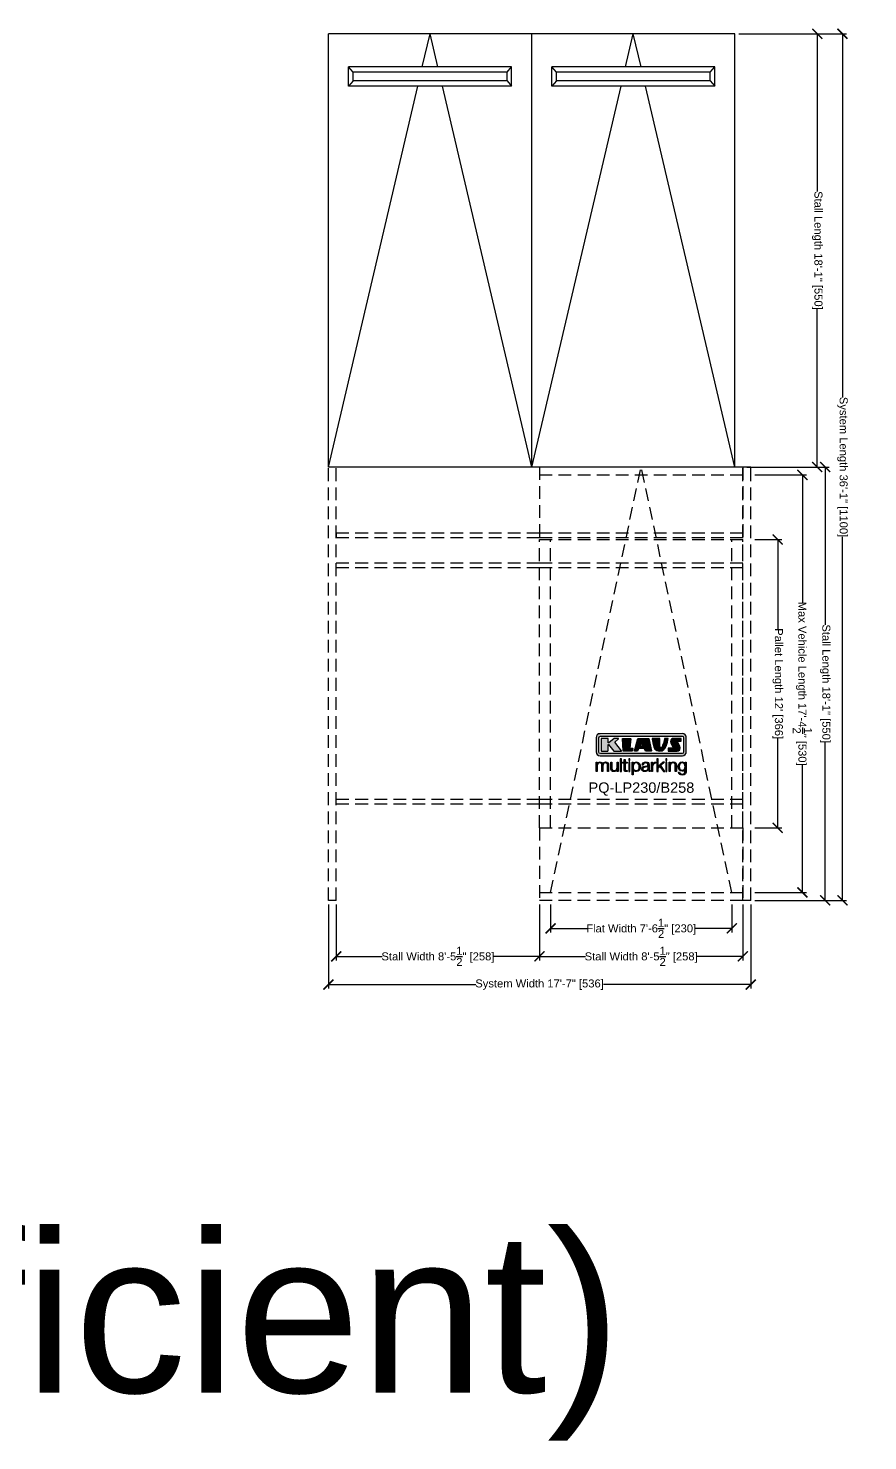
# Model space of a CAD drawing. Extents: x -210816 to 22943, y 10566 to 41486.
# Drawn here: x 11378 to 11798, y 13939 to 14645 of the extents above; entities that cross this region are included whole.
import ezdxf

# ---------------------------------------------------------------- set-up
doc = ezdxf.new("R2010")
doc.units = 0
doc.header["$MEASUREMENT"] = 0
doc.linetypes.add('DASHED', pattern=[0.2067, 0.1654, -0.0413])
doc.linetypes.add('HIDDEN', pattern=[9.525, 6.35, -3.175])
doc.layers.get('0').update_dxf_attribs({"linetype": 'CONTINUOUS'})
doc.layers.get('DEFPOINTS').update_dxf_attribs({"linetype": 'CONTINUOUS'})
for name, color, linetype in [('DIM', 6, 'CONTINUOUS'), ('KLAUS', 30, 'CONTINUOUS'), ('LOGO', 7, 'CONTINUOUS')]:
    doc.layers.add(name, color=color, linetype=linetype)
doc.styles.get("Standard").update_dxf_attribs({"font": 'arial.ttf'})
doc.dimstyles.get("Standard").update_dxf_attribs({"dimtxt": 5, "dimasz": 5, "dimexe": 2, "dimexo": 2, "dimgap": 0.09, "dimtad": 0, "dimtih": 1, "dimtoh": 1, "dimdec": 1, "dimzin": 0, "dimdsep": 46, "dimlunit": 4, "dimtxsty": 'Standard', "dimblk": 'ARCHTICK', "dimcen": -0.09, "dimadec": 0, "dimazin": 0, "dimtfac": 1, "dimtdec": 4, "dimtofl": 0, "dimtmove": 0, "dimatfit": 3, "dimldrblk": 'ARCHTICK', "dimfxl": 1, "dimtolj": 1, "dimtzin": 0, "dimarcsym": 0})

# ---------------------------------------------------------------- blocks, each defined once
blk = doc.blocks.new('KLAUS')
at = {"layer": 'LOGO'}
h = blk.add_hatch(color=8, dxfattribs=at)
h.dxf.hatch_style = 2
edge = h.paths.add_edge_path()
edge.add_spline(control_points=[(3.6, 29.1), (2.9, 29.1), (2.3, 28.5), (2.3, 27.8), (2.3, 27.8), (2.3, 16.1), (2.3, 16.1), (2.3, 15.4), (2.9, 14.8), (3.6, 14.8), (3.6, 14.8), (71.2, 14.8), (71.2, 14.8), (71.9, 14.8), (72.5, 15.4), (72.5, 16.1), (72.5, 16.1), (72.5, 27.8), (72.5, 27.8), (72.5, 28.5), (71.9, 29.1), (71.2, 29.1), (71.2, 29.1), (3.6, 29.1), (3.6, 29.1), (3.6, 29.1), (3.6, 29.1), (3.6, 29.1)], knot_values=[0, 0, 0, 0, 1, 1, 1, 2, 2, 2, 3, 3, 3, 4, 4, 4, 5, 5, 5, 6, 6, 6, 7, 7, 7, 8, 8, 8, 9, 9, 9, 9], degree=3, periodic=0)
edge = h.paths.add_edge_path()
edge.add_spline(control_points=[(3.4, 31.2), (3.4, 31.2), (71.5, 31.2), (71.5, 31.2), (73.3, 31.2), (74.7, 29.8), (74.7, 28), (74.7, 28), (74.7, 16.2), (74.7, 16.2), (74.7, 14.4), (73.3, 12.9), (71.5, 12.9), (71.5, 12.9), (3.4, 12.9), (3.4, 12.9), (1.6, 12.9), (0.1, 14.4), (0.1, 16.2), (0.1, 16.2), (0.1, 28), (0.1, 28), (0.1, 29.8), (1.6, 31.2), (3.4, 31.2), (3.4, 31.2), (3.4, 31.2), (3.4, 31.2)], knot_values=[0, 0, 0, 0, 1, 1, 1, 2, 2, 2, 3, 3, 3, 4, 4, 4, 5, 5, 5, 6, 6, 6, 7, 7, 7, 8, 8, 8, 9, 9, 9, 9], degree=3, periodic=0)
h = blk.add_hatch(color=8, dxfattribs=at)
h.dxf.hatch_style = 2
edge = h.paths.add_edge_path()
edge.add_spline(control_points=[(4.5, 27.3), (4.5, 27.3), (9.7, 27.3), (9.7, 27.3), (9.8, 27.3), (10, 27.2), (10, 27.1), (10, 27.1), (10, 23.7), (10, 23.7), (10, 23.7), (9.9, 23.6), (10, 23.6), (10.1, 23.5), (10.2, 23.6), (10.2, 23.6), (10.2, 23.6), (10.5, 23.7), (10.5, 23.7), (10.5, 23.7), (14.9, 27.3), (14.9, 27.3), (14.9, 27.3), (18.4, 27.3), (18.4, 27.3), (18.4, 27.3), (18.5, 27.3), (18.6, 27.2), (18.6, 27), (18.5, 26.9), (18.5, 26.9), (18.5, 26.9), (15.5, 24.1), (15.5, 24.1), (15.5, 24.1), (21.1, 17.1), (21.1, 17.1), (21.1, 17.1), (21.1, 16.9), (21.1, 16.9), (21.1, 16.8), (21, 16.8), (21, 16.8), (21, 16.8), (14.7, 16.8), (14.7, 16.8), (14.7, 16.8), (10.3, 22.2), (10.3, 22.2), (10.3, 22.2), (10.2, 22.2), (10.1, 22.2), (10, 22.2), (10, 22.1), (10, 22.1), (10, 22.1), (10, 17.1), (10, 17.1), (10, 16.9), (9.8, 16.8), (9.7, 16.8), (9.7, 16.8), (4.5, 16.8), (4.5, 16.8), (4.4, 16.8), (4.2, 16.9), (4.2, 17.1), (4.2, 17.1), (4.2, 27.1), (4.2, 27.1), (4.2, 27.2), (4.4, 27.3), (4.5, 27.3), (4.5, 27.3), (4.5, 27.3), (4.5, 27.3)], knot_values=[0, 0, 0, 0, 1, 1, 1, 2, 2, 2, 3, 3, 3, 4, 4, 4, 5, 5, 5, 6, 6, 6, 7, 7, 7, 8, 8, 8, 9, 9, 9, 10, 10, 10, 11, 11, 11, 12, 12, 12, 13, 13, 13, 14, 14, 14, 15, 15, 15, 16, 16, 16, 17, 17, 17, 18, 18, 18, 19, 19, 19, 20, 20, 20, 21, 21, 21, 22, 22, 22, 23, 23, 23, 24, 24, 24, 25, 25, 25, 25], degree=3, periodic=0)
h = blk.add_hatch(color=8, dxfattribs=at)
h.dxf.hatch_style = 2
h.paths.add_polyline_path([(22.4, 17.1), (22, 27.1), (22.2, 27.3), (28.5, 27.3), (28.9, 27), (28, 19.1), (30.3, 19.1), (30.4, 18.9), (30.1, 17), (29.5, 16.8), (22.6, 16.8)])
h = blk.add_hatch(color=8, dxfattribs=at)
h.paths.add_polyline_path([(36.5, 21), (38.9, 21), (37.9, 23.6)])
h.paths.add_polyline_path([(34.5, 27.3), (43.6, 27.3), (45.8, 16.9), (45.6, 16.8), (40.8, 16.8), (39.9, 18.9), (35.4, 18.9), (34.3, 16.8), (31.8, 16.8), (31.7, 17)])
h = blk.add_hatch(color=8, dxfattribs=at)
h.dxf.hatch_style = 2
edge = h.paths.add_edge_path()
edge.add_spline(control_points=[(52.7, 27.3), (52.7, 27.3), (52.9, 20.1), (52.9, 20.1), (53, 19.9), (53.2, 19.8), (53.4, 19.7), (53.9, 19.6), (54.4, 19.6), (54.6, 20), (55.2, 21.3), (56.3, 25.4), (56.6, 27.3), (56.6, 27.3), (59.8, 27.3), (59.8, 27.3), (58.8, 23.9), (58.6, 16.8), (52.6, 16.8), (48.7, 16.7), (48, 19.4), (47.3, 22.2), (46.9, 23.7), (46.5, 27.3), (46.5, 27.3), (46.5, 27.3), (52.7, 27.3), (52.7, 27.3), (52.7, 27.3), (52.7, 27.3), (52.7, 27.3)], knot_values=[0, 0, 0, 0, 1, 1, 1, 2, 2, 2, 3, 3, 3, 4, 4, 4, 5, 5, 5, 6, 6, 6, 7, 7, 7, 8, 8, 8, 9, 9, 9, 10, 10, 10, 10], degree=3, periodic=0)
h = blk.add_hatch(color=8, dxfattribs=at)
h.dxf.hatch_style = 2
edge = h.paths.add_edge_path()
edge.add_spline(control_points=[(64.5, 27.3), (64.5, 27.3), (70.3, 27.3), (70.3, 27.3), (70.3, 26.5), (70.3, 26), (70.3, 25.1), (70.3, 25.1), (67.3, 25.1), (67.3, 25.1), (67.2, 25), (67.2, 25.1), (67.2, 24.9), (67.2, 24.9), (69.7, 20.4), (69.7, 19.6), (69.7, 16.4), (67.2, 16.8), (65.9, 16.8), (65.9, 16.8), (59.6, 16.8), (59.6, 16.8), (59.6, 17.8), (59.6, 18.2), (59.6, 19.1), (59.6, 19.1), (63.8, 19.1), (63.8, 19.1), (63.8, 19.2), (63.8, 19.1), (63.8, 19.3), (63.8, 20.3), (61.6, 23.1), (61.6, 24.6), (61.6, 26.3), (62.8, 27.3), (64.5, 27.3), (64.5, 27.3), (64.5, 27.3), (64.5, 27.3)], knot_values=[0, 0, 0, 0, 1, 1, 1, 2, 2, 2, 3, 3, 3, 4, 4, 4, 5, 5, 5, 6, 6, 6, 7, 7, 7, 8, 8, 8, 9, 9, 9, 10, 10, 10, 11, 11, 11, 12, 12, 12, 13, 13, 13, 13], degree=3, periodic=0)
h = blk.add_hatch(color=30, dxfattribs=at)
h.dxf.hatch_style = 2
edge = h.paths.add_edge_path()
edge.add_spline(control_points=[(0, 0), (0, 0), (0.9, 0), (0.9, 0), (0.9, 0), (0.9, 4.2), (0.9, 4.2), (0.9, 5.8), (1.6, 7), (3.2, 7), (4.3, 7), (4.8, 6.1), (4.8, 5.1), (4.8, 5.1), (4.8, 0), (4.8, 0), (4.8, 0), (5.7, 0), (5.7, 0), (5.7, 0), (5.7, 4.3), (5.7, 4.3), (5.7, 5.7), (6.1, 7), (7.7, 7), (9, 7), (9.5, 6.3), (9.5, 5.1), (9.5, 5.1), (9.5, 0), (9.5, 0), (9.5, 0), (10.4, 0), (10.4, 0), (10.4, 0), (10.4, 5.1), (10.4, 5.1), (10.4, 6.9), (9.6, 7.8), (7.9, 7.8), (6.9, 7.8), (6, 7.3), (5.5, 6.3), (5.3, 7.3), (4.4, 7.8), (3.4, 7.8), (2.2, 7.8), (1.4, 7.2), (0.9, 6.3), (0.9, 6.3), (0.9, 6.3), (0.9, 6.3), (0.9, 6.3), (0.9, 7.6), (0.9, 7.6), (0.9, 7.6), (0, 7.6), (0, 7.6), (0, 7.6), (0, 0), (0, 0), (0, 0), (0, 0), (0, 0)], knot_values=[0, 0, 0, 0, 1, 1, 1, 2, 2, 2, 3, 3, 3, 4, 4, 4, 5, 5, 5, 6, 6, 6, 7, 7, 7, 8, 8, 8, 9, 9, 9, 10, 10, 10, 11, 11, 11, 12, 12, 12, 13, 13, 13, 14, 14, 14, 15, 15, 15, 16, 16, 16, 17, 17, 17, 18, 18, 18, 19, 19, 19, 20, 20, 20, 21, 21, 21, 21], degree=3, periodic=0)
h = blk.add_hatch(color=30, dxfattribs=at)
h.dxf.hatch_style = 2
edge = h.paths.add_edge_path()
edge.add_spline(control_points=[(18.3, 7.6), (18.3, 7.6), (17.4, 7.6), (17.4, 7.6), (17.4, 7.6), (17.4, 3.6), (17.4, 3.6), (17.4, 2), (16.7, 0.6), (15.1, 0.6), (13.7, 0.6), (13.1, 1.3), (13.1, 2.6), (13.1, 2.6), (13.1, 7.6), (13.1, 7.6), (13.1, 7.6), (12.2, 7.6), (12.2, 7.6), (12.2, 7.6), (12.2, 2.6), (12.2, 2.6), (12.2, 0.9), (12.9, -0.2), (14.8, -0.2), (16, -0.2), (17, 0.4), (17.4, 1.4), (17.4, 1.4), (17.5, 1.4), (17.5, 1.4), (17.5, 1.4), (17.5, 0), (17.5, 0), (17.5, 0), (18.3, 0), (18.3, 0), (18.3, 0), (18.3, 7.6), (18.3, 7.6), (18.3, 7.6), (18.3, 7.6), (18.3, 7.6)], knot_values=[0, 0, 0, 0, 1, 1, 1, 2, 2, 2, 3, 3, 3, 4, 4, 4, 5, 5, 5, 6, 6, 6, 7, 7, 7, 8, 8, 8, 9, 9, 9, 10, 10, 10, 11, 11, 11, 12, 12, 12, 13, 13, 13, 14, 14, 14, 14], degree=3, periodic=0)
h = blk.add_hatch(color=30, dxfattribs=at)
h.dxf.hatch_style = 2
h.paths.add_polyline_path([(20.1, 0), (21, 0), (21, 10.5), (20.1, 10.5)])
h = blk.add_hatch(color=30, dxfattribs=at)
h.dxf.hatch_style = 2
edge = h.paths.add_edge_path()
edge.add_spline(control_points=[(24.2, 9.8), (24.2, 9.8), (23.3, 9.8), (23.3, 9.8), (23.3, 9.8), (23.3, 7.6), (23.3, 7.6), (23.3, 7.6), (22, 7.6), (22, 7.6), (22, 7.6), (22, 6.8), (22, 6.8), (22, 6.8), (23.3, 6.8), (23.3, 6.8), (23.3, 6.8), (23.3, 1.6), (23.3, 1.6), (23.3, 0.3), (23.7, -0.1), (24.9, -0.1), (25.2, -0.1), (25.5, -0.1), (25.8, -0.1), (25.8, -0.1), (25.8, 0.7), (25.8, 0.7), (25.5, 0.7), (25.2, 0.7), (25, 0.7), (24.3, 0.7), (24.2, 1.1), (24.2, 1.7), (24.2, 1.7), (24.2, 6.8), (24.2, 6.8), (24.2, 6.8), (25.8, 6.8), (25.8, 6.8), (25.8, 6.8), (25.8, 7.6), (25.8, 7.6), (25.8, 7.6), (24.2, 7.6), (24.2, 7.6), (24.2, 7.6), (24.2, 9.8), (24.2, 9.8), (24.2, 9.8), (24.2, 9.8), (24.2, 9.8)], knot_values=[0, 0, 0, 0, 1, 1, 1, 2, 2, 2, 3, 3, 3, 4, 4, 4, 5, 5, 5, 6, 6, 6, 7, 7, 7, 8, 8, 8, 9, 9, 9, 10, 10, 10, 11, 11, 11, 12, 12, 12, 13, 13, 13, 14, 14, 14, 15, 15, 15, 16, 16, 16, 17, 17, 17, 17], degree=3, periodic=0)
h = blk.add_hatch(color=30, dxfattribs=at)
h.paths.add_polyline_path([(27.1, 0), (28, 0), (28, 7.6), (27.1, 7.6)])
h.paths.add_polyline_path([(27.1, 9), (28, 9), (28, 10.5), (27.1, 10.5)])
h = blk.add_hatch(color=30, dxfattribs=at)
edge = h.paths.add_edge_path()
edge.add_spline(control_points=[(35.8, 3.8), (35.8, 2.2), (35.1, 0.6), (33.4, 0.6), (31.4, 0.6), (30.7, 2.2), (30.7, 3.8), (30.7, 5.5), (31.3, 7), (33.4, 7), (35.1, 7), (35.8, 5.3), (35.8, 3.8), (35.8, 3.8), (35.8, 3.8), (35.8, 3.8)], knot_values=[0, 0, 0, 0, 1, 1, 1, 2, 2, 2, 3, 3, 3, 4, 4, 4, 5, 5, 5, 5], degree=3, periodic=0)
edge = h.paths.add_edge_path()
edge.add_spline(control_points=[(29.8, -2.8), (29.8, -2.8), (30.7, -2.8), (30.7, -2.8), (30.7, -2.8), (30.7, 1.4), (30.7, 1.4), (30.7, 1.4), (30.7, 1.4), (30.7, 1.4), (31.1, 0.4), (32.2, -0.2), (33.4, -0.2), (35.7, -0.2), (36.8, 1.6), (36.8, 3.8), (36.8, 5.9), (35.7, 7.8), (33.4, 7.8), (32.2, 7.8), (31.1, 7.1), (30.7, 6.1), (30.7, 6.1), (30.6, 6.1), (30.6, 6.1), (30.6, 6.1), (30.6, 7.6), (30.6, 7.6), (30.6, 7.6), (29.8, 7.6), (29.8, 7.6), (29.8, 7.6), (29.8, -2.8), (29.8, -2.8), (29.8, -2.8), (29.8, -2.8), (29.8, -2.8)], knot_values=[0, 0, 0, 0, 1, 1, 1, 2, 2, 2, 3, 3, 3, 4, 4, 4, 5, 5, 5, 6, 6, 6, 7, 7, 7, 8, 8, 8, 9, 9, 9, 10, 10, 10, 11, 11, 11, 12, 12, 12, 12], degree=3, periodic=0)
h = blk.add_hatch(color=30, dxfattribs=at)
edge = h.paths.add_edge_path()
edge.add_spline(control_points=[(43, 2.9), (43, 1.4), (41.8, 0.6), (40.4, 0.6), (39.5, 0.6), (38.7, 1.1), (38.7, 2), (38.7, 3.5), (40.7, 3.5), (42.2, 3.8), (42.5, 3.8), (42.9, 3.9), (43, 4.1), (43, 4.1), (43, 4.1), (43, 4.1), (43, 4.1), (43, 2.9), (43, 2.9), (43, 2.9), (43, 2.9), (43, 2.9)], knot_values=[0, 0, 0, 0, 1, 1, 1, 2, 2, 2, 3, 3, 3, 4, 4, 4, 5, 5, 5, 6, 6, 6, 7, 7, 7, 7], degree=3, periodic=0)
edge = h.paths.add_edge_path()
edge.add_spline(control_points=[(39, 5.2), (39.1, 6.5), (39.9, 7), (41.1, 7), (42.1, 7), (43, 6.7), (43, 5.4), (43, 4.6), (42.6, 4.5), (41.8, 4.4), (39.9, 4.2), (37.8, 4.1), (37.8, 2), (37.8, 0.5), (38.9, -0.2), (40.3, -0.2), (41.8, -0.2), (42.4, 0.3), (43.1, 1.3), (43.1, 1.3), (43.1, 1.3), (43.1, 1.3), (43.1, 0.5), (43.2, 0), (44.2, 0), (44.4, 0), (44.6, 0), (44.8, 0.1), (44.8, 0.1), (44.8, 0.8), (44.8, 0.8), (44.7, 0.8), (44.6, 0.8), (44.5, 0.8), (44.1, 0.8), (44, 1), (44, 1.3), (44, 1.3), (44, 5.3), (44, 5.3), (44, 7.4), (42.5, 7.8), (41.2, 7.8), (39.4, 7.8), (38.2, 7), (38.1, 5.2), (38.1, 5.2), (39, 5.2), (39, 5.2), (39, 5.2), (39, 5.2), (39, 5.2)], knot_values=[0, 0, 0, 0, 1, 1, 1, 2, 2, 2, 3, 3, 3, 4, 4, 4, 5, 5, 5, 6, 6, 6, 7, 7, 7, 8, 8, 8, 9, 9, 9, 10, 10, 10, 11, 11, 11, 12, 12, 12, 13, 13, 13, 14, 14, 14, 15, 15, 15, 16, 16, 16, 17, 17, 17, 17], degree=3, periodic=0)
h = blk.add_hatch(color=30, dxfattribs=at)
h.dxf.hatch_style = 2
edge = h.paths.add_edge_path()
edge.add_spline(control_points=[(45.8, 0), (45.8, 0), (46.7, 0), (46.7, 0), (46.7, 0), (46.7, 4), (46.7, 4), (46.7, 5.6), (47.9, 6.8), (49.5, 6.7), (49.5, 6.7), (49.5, 7.7), (49.5, 7.7), (48.2, 7.7), (47.1, 7), (46.7, 5.8), (46.7, 5.8), (46.6, 5.8), (46.6, 5.8), (46.6, 5.8), (46.6, 7.6), (46.6, 7.6), (46.6, 7.6), (45.8, 7.6), (45.8, 7.6), (45.8, 7.6), (45.8, 0), (45.8, 0), (45.8, 0), (45.8, 0), (45.8, 0)], knot_values=[0, 0, 0, 0, 1, 1, 1, 2, 2, 2, 3, 3, 3, 4, 4, 4, 5, 5, 5, 6, 6, 6, 7, 7, 7, 8, 8, 8, 9, 9, 9, 10, 10, 10, 10], degree=3, periodic=0)
h = blk.add_hatch(color=30, dxfattribs=at)
h.dxf.hatch_style = 2
h.paths.add_polyline_path([(50.4, 0), (51.3, 0), (51.3, 2.9), (52.8, 4.1), (55.8, 0), (57, 0), (53.5, 4.8), (56.7, 7.6), (55.5, 7.6), (51.3, 3.9), (51.3, 10.5), (50.4, 10.5)])
h = blk.add_hatch(color=30, dxfattribs=at)
h.paths.add_polyline_path([(57.7, 0), (58.7, 0), (58.7, 7.6), (57.7, 7.6)])
h.paths.add_polyline_path([(57.7, 9), (58.7, 9), (58.7, 10.5), (57.7, 10.5)])
h = blk.add_hatch(color=30, dxfattribs=at)
h.dxf.hatch_style = 2
edge = h.paths.add_edge_path()
edge.add_spline(control_points=[(60.4, 0), (60.4, 0), (61.3, 0), (61.3, 0), (61.3, 0), (61.3, 4.4), (61.3, 4.4), (61.4, 5.9), (62.2, 7), (63.7, 7), (65.2, 7), (65.6, 6), (65.6, 4.7), (65.6, 4.7), (65.6, 0), (65.6, 0), (65.6, 0), (66.5, 0), (66.5, 0), (66.5, 0), (66.5, 4.9), (66.5, 4.9), (66.5, 6.7), (65.9, 7.8), (63.8, 7.8), (62.7, 7.8), (61.7, 7.2), (61.4, 6.3), (61.4, 6.3), (61.3, 6.3), (61.3, 6.3), (61.3, 6.3), (61.3, 7.6), (61.3, 7.6), (61.3, 7.6), (60.4, 7.6), (60.4, 7.6), (60.4, 7.6), (60.4, 0), (60.4, 0), (60.4, 0), (60.4, 0), (60.4, 0)], knot_values=[0, 0, 0, 0, 1, 1, 1, 2, 2, 2, 3, 3, 3, 4, 4, 4, 5, 5, 5, 6, 6, 6, 7, 7, 7, 8, 8, 8, 9, 9, 9, 10, 10, 10, 11, 11, 11, 12, 12, 12, 13, 13, 13, 14, 14, 14, 14], degree=3, periodic=0)
h = blk.add_hatch(color=30, dxfattribs=at)
edge = h.paths.add_edge_path()
edge.add_spline(control_points=[(71.3, 0.9), (69.6, 0.9), (68.8, 2.3), (68.8, 3.9), (68.8, 5.4), (69.6, 7), (71.3, 7), (73.1, 7), (73.7, 5.3), (73.7, 3.9), (73.7, 2.3), (72.9, 0.9), (71.3, 0.9), (71.3, 0.9), (71.3, 0.9), (71.3, 0.9)], knot_values=[0, 0, 0, 0, 1, 1, 1, 2, 2, 2, 3, 3, 3, 4, 4, 4, 5, 5, 5, 5], degree=3, periodic=0)
edge = h.paths.add_edge_path()
edge.add_spline(control_points=[(74.7, 7.6), (74.7, 7.6), (73.7, 7.6), (73.7, 7.6), (73.7, 7.6), (73.7, 6.3), (73.7, 6.3), (73.7, 6.3), (73.7, 6.3), (73.7, 6.3), (73.4, 7.1), (72.4, 7.8), (71.3, 7.8), (69.1, 7.8), (67.9, 6), (67.9, 4), (67.9, 1.8), (68.9, 0.1), (71.3, 0.1), (72.4, 0.1), (73.3, 0.7), (73.7, 1.6), (73.7, 1.6), (73.7, 1.6), (73.7, 1.6), (73.7, 1.6), (73.7, 0.6), (73.7, 0.6), (73.7, -1.2), (73, -2.2), (71.3, -2.2), (70.3, -2.2), (69.3, -1.8), (69.1, -0.7), (69.1, -0.7), (68.2, -0.7), (68.2, -0.7), (68.3, -2.3), (69.8, -3), (71.3, -3), (73.8, -3), (74.7, -1.6), (74.7, 0.6), (74.7, 0.6), (74.7, 7.6), (74.7, 7.6), (74.7, 7.6), (74.7, 7.6), (74.7, 7.6)], knot_values=[0, 0, 0, 0, 1, 1, 1, 2, 2, 2, 3, 3, 3, 4, 4, 4, 5, 5, 5, 6, 6, 6, 7, 7, 7, 8, 8, 8, 9, 9, 9, 10, 10, 10, 11, 11, 11, 12, 12, 12, 13, 13, 13, 14, 14, 14, 15, 15, 15, 16, 16, 16, 16], degree=3, periodic=0)
for points in [[(22.4, 17.1), (22, 27.1), (22.2, 27.3), (28.5, 27.3), (28.9, 27), (28, 19.1), (30.3, 19.1), (30.4, 18.9), (30.1, 17), (29.5, 16.8), (22.6, 16.8), (22.4, 17.1), (22.4, 17.1)], [(34.5, 27.3), (43.6, 27.3), (45.8, 16.9), (45.6, 16.8), (40.8, 16.8), (39.9, 18.9), (35.4, 18.9), (34.3, 16.8), (31.8, 16.8), (31.7, 17), (34.5, 27.3), (34.5, 27.3)], [(36.5, 21), (38.9, 21), (37.9, 23.6), (36.5, 21), (36.5, 21)], [(20.1, 0), (21, 0), (21, 10.5), (20.1, 10.5), (20.1, 0), (20.1, 0)], [(27.1, 9), (28, 9), (28, 10.5), (27.1, 10.5), (27.1, 9), (27.1, 9)], [(27.1, 0), (28, 0), (28, 7.6), (27.1, 7.6), (27.1, 0), (27.1, 0)], [(50.4, 0), (51.3, 0), (51.3, 2.9), (52.8, 4.1), (55.8, 0), (57, 0), (53.5, 4.8), (56.7, 7.6), (55.5, 7.6), (51.3, 3.9), (51.3, 10.5), (50.4, 10.5), (50.4, 0), (50.4, 0)], [(57.7, 9), (58.7, 9), (58.7, 10.5), (57.7, 10.5), (57.7, 9), (57.7, 9)], [(57.7, 0), (58.7, 0), (58.7, 7.6), (57.7, 7.6), (57.7, 0), (57.7, 0)]]:
    blk.add_lwpolyline(points, dxfattribs=at)
for points, knots in [([(3.4, 31.2), (3.4, 31.2), (71.5, 31.2), (71.5, 31.2), (73.3, 31.2), (74.7, 29.8), (74.7, 28), (74.7, 28), (74.7, 16.2), (74.7, 16.2), (74.7, 14.4), (73.3, 12.9), (71.5, 12.9), (71.5, 12.9), (3.4, 12.9), (3.4, 12.9), (1.6, 12.9), (0.1, 14.4), (0.1, 16.2), (0.1, 16.2), (0.1, 28), (0.1, 28), (0.1, 29.8), (1.6, 31.2), (3.4, 31.2), (3.4, 31.2), (3.4, 31.2), (3.4, 31.2)], [0, 0, 0, 0, 1, 1, 1, 2, 2, 2, 3, 3, 3, 4, 4, 4, 5, 5, 5, 6, 6, 6, 7, 7, 7, 8, 8, 8, 9, 9, 9, 9]), ([(3.6, 29.1), (2.9, 29.1), (2.3, 28.5), (2.3, 27.8), (2.3, 27.8), (2.3, 16.1), (2.3, 16.1), (2.3, 15.4), (2.9, 14.8), (3.6, 14.8), (3.6, 14.8), (71.2, 14.8), (71.2, 14.8), (71.9, 14.8), (72.5, 15.4), (72.5, 16.1), (72.5, 16.1), (72.5, 27.8), (72.5, 27.8), (72.5, 28.5), (71.9, 29.1), (71.2, 29.1), (71.2, 29.1), (3.6, 29.1), (3.6, 29.1), (3.6, 29.1), (3.6, 29.1), (3.6, 29.1)], [0, 0, 0, 0, 1, 1, 1, 2, 2, 2, 3, 3, 3, 4, 4, 4, 5, 5, 5, 6, 6, 6, 7, 7, 7, 8, 8, 8, 9, 9, 9, 9]), ([(4.5, 27.3), (4.5, 27.3), (9.7, 27.3), (9.7, 27.3), (9.8, 27.3), (10, 27.2), (10, 27.1), (10, 27.1), (10, 23.7), (10, 23.7), (10, 23.7), (9.9, 23.6), (10, 23.6), (10.1, 23.5), (10.2, 23.6), (10.2, 23.6), (10.2, 23.6), (10.5, 23.7), (10.5, 23.7), (10.5, 23.7), (14.9, 27.3), (14.9, 27.3), (14.9, 27.3), (18.4, 27.3), (18.4, 27.3), (18.4, 27.3), (18.5, 27.3), (18.6, 27.2), (18.6, 27), (18.5, 26.9), (18.5, 26.9), (18.5, 26.9), (15.5, 24.1), (15.5, 24.1), (15.5, 24.1), (21.1, 17.1), (21.1, 17.1), (21.1, 17.1), (21.1, 16.9), (21.1, 16.9), (21.1, 16.8), (21, 16.8), (21, 16.8), (21, 16.8), (14.7, 16.8), (14.7, 16.8), (14.7, 16.8), (10.3, 22.2), (10.3, 22.2), (10.3, 22.2), (10.2, 22.2), (10.1, 22.2), (10, 22.2), (10, 22.1), (10, 22.1), (10, 22.1), (10, 17.1), (10, 17.1), (10, 16.9), (9.8, 16.8), (9.7, 16.8), (9.7, 16.8), (4.5, 16.8), (4.5, 16.8), (4.4, 16.8), (4.2, 16.9), (4.2, 17.1), (4.2, 17.1), (4.2, 27.1), (4.2, 27.1), (4.2, 27.2), (4.4, 27.3), (4.5, 27.3), (4.5, 27.3), (4.5, 27.3), (4.5, 27.3)], [0, 0, 0, 0, 1, 1, 1, 2, 2, 2, 3, 3, 3, 4, 4, 4, 5, 5, 5, 6, 6, 6, 7, 7, 7, 8, 8, 8, 9, 9, 9, 10, 10, 10, 11, 11, 11, 12, 12, 12, 13, 13, 13, 14, 14, 14, 15, 15, 15, 16, 16, 16, 17, 17, 17, 18, 18, 18, 19, 19, 19, 20, 20, 20, 21, 21, 21, 22, 22, 22, 23, 23, 23, 24, 24, 24, 25, 25, 25, 25]), ([(52.7, 27.3), (52.7, 27.3), (52.9, 20.1), (52.9, 20.1), (53, 19.9), (53.2, 19.8), (53.4, 19.7), (53.9, 19.6), (54.4, 19.6), (54.6, 20), (55.2, 21.3), (56.3, 25.4), (56.6, 27.3), (56.6, 27.3), (59.8, 27.3), (59.8, 27.3), (58.8, 23.9), (58.6, 16.8), (52.6, 16.8), (48.7, 16.7), (48, 19.4), (47.3, 22.2), (46.9, 23.7), (46.5, 27.3), (46.5, 27.3), (46.5, 27.3), (52.7, 27.3), (52.7, 27.3), (52.7, 27.3), (52.7, 27.3), (52.7, 27.3)], [0, 0, 0, 0, 1, 1, 1, 2, 2, 2, 3, 3, 3, 4, 4, 4, 5, 5, 5, 6, 6, 6, 7, 7, 7, 8, 8, 8, 9, 9, 9, 10, 10, 10, 10]), ([(64.5, 27.3), (64.5, 27.3), (70.3, 27.3), (70.3, 27.3), (70.3, 26.5), (70.3, 26), (70.3, 25.1), (70.3, 25.1), (67.3, 25.1), (67.3, 25.1), (67.2, 25), (67.2, 25.1), (67.2, 24.9), (67.2, 24.9), (69.7, 20.4), (69.7, 19.6), (69.7, 16.4), (67.2, 16.8), (65.9, 16.8), (65.9, 16.8), (59.6, 16.8), (59.6, 16.8), (59.6, 17.8), (59.6, 18.2), (59.6, 19.1), (59.6, 19.1), (63.8, 19.1), (63.8, 19.1), (63.8, 19.2), (63.8, 19.1), (63.8, 19.3), (63.8, 20.3), (61.6, 23.1), (61.6, 24.6), (61.6, 26.3), (62.8, 27.3), (64.5, 27.3), (64.5, 27.3), (64.5, 27.3), (64.5, 27.3)], [0, 0, 0, 0, 1, 1, 1, 2, 2, 2, 3, 3, 3, 4, 4, 4, 5, 5, 5, 6, 6, 6, 7, 7, 7, 8, 8, 8, 9, 9, 9, 10, 10, 10, 11, 11, 11, 12, 12, 12, 13, 13, 13, 13]), ([(0, 0), (0, 0), (0.9, 0), (0.9, 0), (0.9, 0), (0.9, 4.2), (0.9, 4.2), (0.9, 5.8), (1.6, 7), (3.2, 7), (4.3, 7), (4.8, 6.1), (4.8, 5.1), (4.8, 5.1), (4.8, 0), (4.8, 0), (4.8, 0), (5.7, 0), (5.7, 0), (5.7, 0), (5.7, 4.3), (5.7, 4.3), (5.7, 5.7), (6.1, 7), (7.7, 7), (9, 7), (9.5, 6.3), (9.5, 5.1), (9.5, 5.1), (9.5, 0), (9.5, 0), (9.5, 0), (10.4, 0), (10.4, 0), (10.4, 0), (10.4, 5.1), (10.4, 5.1), (10.4, 6.9), (9.6, 7.8), (7.9, 7.8), (6.9, 7.8), (6, 7.3), (5.5, 6.3), (5.3, 7.3), (4.4, 7.8), (3.4, 7.8), (2.2, 7.8), (1.4, 7.2), (0.9, 6.3), (0.9, 6.3), (0.9, 6.3), (0.9, 6.3), (0.9, 6.3), (0.9, 7.6), (0.9, 7.6), (0.9, 7.6), (0, 7.6), (0, 7.6), (0, 7.6), (0, 0), (0, 0), (0, 0), (0, 0), (0, 0)], [0, 0, 0, 0, 1, 1, 1, 2, 2, 2, 3, 3, 3, 4, 4, 4, 5, 5, 5, 6, 6, 6, 7, 7, 7, 8, 8, 8, 9, 9, 9, 10, 10, 10, 11, 11, 11, 12, 12, 12, 13, 13, 13, 14, 14, 14, 15, 15, 15, 16, 16, 16, 17, 17, 17, 18, 18, 18, 19, 19, 19, 20, 20, 20, 21, 21, 21, 21]), ([(18.3, 7.6), (18.3, 7.6), (17.4, 7.6), (17.4, 7.6), (17.4, 7.6), (17.4, 3.6), (17.4, 3.6), (17.4, 2), (16.7, 0.6), (15.1, 0.6), (13.7, 0.6), (13.1, 1.3), (13.1, 2.6), (13.1, 2.6), (13.1, 7.6), (13.1, 7.6), (13.1, 7.6), (12.2, 7.6), (12.2, 7.6), (12.2, 7.6), (12.2, 2.6), (12.2, 2.6), (12.2, 0.9), (12.9, -0.2), (14.8, -0.2), (16, -0.2), (17, 0.4), (17.4, 1.4), (17.4, 1.4), (17.5, 1.4), (17.5, 1.4), (17.5, 1.4), (17.5, 0), (17.5, 0), (17.5, 0), (18.3, 0), (18.3, 0), (18.3, 0), (18.3, 7.6), (18.3, 7.6), (18.3, 7.6), (18.3, 7.6), (18.3, 7.6)], [0, 0, 0, 0, 1, 1, 1, 2, 2, 2, 3, 3, 3, 4, 4, 4, 5, 5, 5, 6, 6, 6, 7, 7, 7, 8, 8, 8, 9, 9, 9, 10, 10, 10, 11, 11, 11, 12, 12, 12, 13, 13, 13, 14, 14, 14, 14]), ([(24.2, 9.8), (24.2, 9.8), (23.3, 9.8), (23.3, 9.8), (23.3, 9.8), (23.3, 7.6), (23.3, 7.6), (23.3, 7.6), (22, 7.6), (22, 7.6), (22, 7.6), (22, 6.8), (22, 6.8), (22, 6.8), (23.3, 6.8), (23.3, 6.8), (23.3, 6.8), (23.3, 1.6), (23.3, 1.6), (23.3, 0.3), (23.7, -0.1), (24.9, -0.1), (25.2, -0.1), (25.5, -0.1), (25.8, -0.1), (25.8, -0.1), (25.8, 0.7), (25.8, 0.7), (25.5, 0.7), (25.2, 0.7), (25, 0.7), (24.3, 0.7), (24.2, 1.1), (24.2, 1.7), (24.2, 1.7), (24.2, 6.8), (24.2, 6.8), (24.2, 6.8), (25.8, 6.8), (25.8, 6.8), (25.8, 6.8), (25.8, 7.6), (25.8, 7.6), (25.8, 7.6), (24.2, 7.6), (24.2, 7.6), (24.2, 7.6), (24.2, 9.8), (24.2, 9.8), (24.2, 9.8), (24.2, 9.8), (24.2, 9.8)], [0, 0, 0, 0, 1, 1, 1, 2, 2, 2, 3, 3, 3, 4, 4, 4, 5, 5, 5, 6, 6, 6, 7, 7, 7, 8, 8, 8, 9, 9, 9, 10, 10, 10, 11, 11, 11, 12, 12, 12, 13, 13, 13, 14, 14, 14, 15, 15, 15, 16, 16, 16, 17, 17, 17, 17]), ([(29.8, -2.8), (29.8, -2.8), (30.7, -2.8), (30.7, -2.8), (30.7, -2.8), (30.7, 1.4), (30.7, 1.4), (30.7, 1.4), (30.7, 1.4), (30.7, 1.4), (31.1, 0.4), (32.2, -0.2), (33.4, -0.2), (35.7, -0.2), (36.8, 1.6), (36.8, 3.8), (36.8, 5.9), (35.7, 7.8), (33.4, 7.8), (32.2, 7.8), (31.1, 7.1), (30.7, 6.1), (30.7, 6.1), (30.6, 6.1), (30.6, 6.1), (30.6, 6.1), (30.6, 7.6), (30.6, 7.6), (30.6, 7.6), (29.8, 7.6), (29.8, 7.6), (29.8, 7.6), (29.8, -2.8), (29.8, -2.8), (29.8, -2.8), (29.8, -2.8), (29.8, -2.8)], [0, 0, 0, 0, 1, 1, 1, 2, 2, 2, 3, 3, 3, 4, 4, 4, 5, 5, 5, 6, 6, 6, 7, 7, 7, 8, 8, 8, 9, 9, 9, 10, 10, 10, 11, 11, 11, 12, 12, 12, 12]), ([(35.8, 3.8), (35.8, 2.2), (35.1, 0.6), (33.4, 0.6), (31.4, 0.6), (30.7, 2.2), (30.7, 3.8), (30.7, 5.5), (31.3, 7), (33.4, 7), (35.1, 7), (35.8, 5.3), (35.8, 3.8), (35.8, 3.8), (35.8, 3.8), (35.8, 3.8)], [0, 0, 0, 0, 1, 1, 1, 2, 2, 2, 3, 3, 3, 4, 4, 4, 5, 5, 5, 5]), ([(39, 5.2), (39.1, 6.5), (39.9, 7), (41.1, 7), (42.1, 7), (43, 6.7), (43, 5.4), (43, 4.6), (42.6, 4.5), (41.8, 4.4), (39.9, 4.2), (37.8, 4.1), (37.8, 2), (37.8, 0.5), (38.9, -0.2), (40.3, -0.2), (41.8, -0.2), (42.4, 0.3), (43.1, 1.3), (43.1, 1.3), (43.1, 1.3), (43.1, 1.3), (43.1, 0.5), (43.2, 0), (44.2, 0), (44.4, 0), (44.6, 0), (44.8, 0.1), (44.8, 0.1), (44.8, 0.8), (44.8, 0.8), (44.7, 0.8), (44.6, 0.8), (44.5, 0.8), (44.1, 0.8), (44, 1), (44, 1.3), (44, 1.3), (44, 5.3), (44, 5.3), (44, 7.4), (42.5, 7.8), (41.2, 7.8), (39.4, 7.8), (38.2, 7), (38.1, 5.2), (38.1, 5.2), (39, 5.2), (39, 5.2), (39, 5.2), (39, 5.2), (39, 5.2)], [0, 0, 0, 0, 1, 1, 1, 2, 2, 2, 3, 3, 3, 4, 4, 4, 5, 5, 5, 6, 6, 6, 7, 7, 7, 8, 8, 8, 9, 9, 9, 10, 10, 10, 11, 11, 11, 12, 12, 12, 13, 13, 13, 14, 14, 14, 15, 15, 15, 16, 16, 16, 17, 17, 17, 17]), ([(43, 2.9), (43, 1.4), (41.8, 0.6), (40.4, 0.6), (39.5, 0.6), (38.7, 1.1), (38.7, 2), (38.7, 3.5), (40.7, 3.5), (42.2, 3.8), (42.5, 3.8), (42.9, 3.9), (43, 4.1), (43, 4.1), (43, 4.1), (43, 4.1), (43, 4.1), (43, 2.9), (43, 2.9), (43, 2.9), (43, 2.9), (43, 2.9)], [0, 0, 0, 0, 1, 1, 1, 2, 2, 2, 3, 3, 3, 4, 4, 4, 5, 5, 5, 6, 6, 6, 7, 7, 7, 7]), ([(45.8, 0), (45.8, 0), (46.7, 0), (46.7, 0), (46.7, 0), (46.7, 4), (46.7, 4), (46.7, 5.6), (47.9, 6.8), (49.5, 6.7), (49.5, 6.7), (49.5, 7.7), (49.5, 7.7), (48.2, 7.7), (47.1, 7), (46.7, 5.8), (46.7, 5.8), (46.6, 5.8), (46.6, 5.8), (46.6, 5.8), (46.6, 7.6), (46.6, 7.6), (46.6, 7.6), (45.8, 7.6), (45.8, 7.6), (45.8, 7.6), (45.8, 0), (45.8, 0), (45.8, 0), (45.8, 0), (45.8, 0)], [0, 0, 0, 0, 1, 1, 1, 2, 2, 2, 3, 3, 3, 4, 4, 4, 5, 5, 5, 6, 6, 6, 7, 7, 7, 8, 8, 8, 9, 9, 9, 10, 10, 10, 10]), ([(60.4, 0), (60.4, 0), (61.3, 0), (61.3, 0), (61.3, 0), (61.3, 4.4), (61.3, 4.4), (61.4, 5.9), (62.2, 7), (63.7, 7), (65.2, 7), (65.6, 6), (65.6, 4.7), (65.6, 4.7), (65.6, 0), (65.6, 0), (65.6, 0), (66.5, 0), (66.5, 0), (66.5, 0), (66.5, 4.9), (66.5, 4.9), (66.5, 6.7), (65.9, 7.8), (63.8, 7.8), (62.7, 7.8), (61.7, 7.2), (61.4, 6.3), (61.4, 6.3), (61.3, 6.3), (61.3, 6.3), (61.3, 6.3), (61.3, 7.6), (61.3, 7.6), (61.3, 7.6), (60.4, 7.6), (60.4, 7.6), (60.4, 7.6), (60.4, 0), (60.4, 0), (60.4, 0), (60.4, 0), (60.4, 0)], [0, 0, 0, 0, 1, 1, 1, 2, 2, 2, 3, 3, 3, 4, 4, 4, 5, 5, 5, 6, 6, 6, 7, 7, 7, 8, 8, 8, 9, 9, 9, 10, 10, 10, 11, 11, 11, 12, 12, 12, 13, 13, 13, 14, 14, 14, 14]), ([(74.7, 7.6), (74.7, 7.6), (73.7, 7.6), (73.7, 7.6), (73.7, 7.6), (73.7, 6.3), (73.7, 6.3), (73.7, 6.3), (73.7, 6.3), (73.7, 6.3), (73.4, 7.1), (72.4, 7.8), (71.3, 7.8), (69.1, 7.8), (67.9, 6), (67.9, 4), (67.9, 1.8), (68.9, 0.1), (71.3, 0.1), (72.4, 0.1), (73.3, 0.7), (73.7, 1.6), (73.7, 1.6), (73.7, 1.6), (73.7, 1.6), (73.7, 1.6), (73.7, 0.6), (73.7, 0.6), (73.7, -1.2), (73, -2.2), (71.3, -2.2), (70.3, -2.2), (69.3, -1.8), (69.1, -0.7), (69.1, -0.7), (68.2, -0.7), (68.2, -0.7), (68.3, -2.3), (69.8, -3), (71.3, -3), (73.8, -3), (74.7, -1.6), (74.7, 0.6), (74.7, 0.6), (74.7, 7.6), (74.7, 7.6), (74.7, 7.6), (74.7, 7.6), (74.7, 7.6)], [0, 0, 0, 0, 1, 1, 1, 2, 2, 2, 3, 3, 3, 4, 4, 4, 5, 5, 5, 6, 6, 6, 7, 7, 7, 8, 8, 8, 9, 9, 9, 10, 10, 10, 11, 11, 11, 12, 12, 12, 13, 13, 13, 14, 14, 14, 15, 15, 15, 16, 16, 16, 16]), ([(71.3, 0.9), (69.6, 0.9), (68.8, 2.3), (68.8, 3.9), (68.8, 5.4), (69.6, 7), (71.3, 7), (73.1, 7), (73.7, 5.3), (73.7, 3.9), (73.7, 2.3), (72.9, 0.9), (71.3, 0.9), (71.3, 0.9), (71.3, 0.9), (71.3, 0.9)], [0, 0, 0, 0, 1, 1, 1, 2, 2, 2, 3, 3, 3, 4, 4, 4, 5, 5, 5, 5])]:
    blk.add_open_spline(points, degree=3, knots=knots, dxfattribs=at)
blk = doc.blocks.new('A$C30689')
at = {"layer": 'KLAUS', "color": 4, "linetype": 'HIDDEN'}
for p, q in [((101.57, 216.53), (0, 216.53)), ((0, 216.53), (0, 180.31)), ((0, 212.6), (101.57, 212.6)), ((101.57, 216.53), (101.57, 180.31)), ((0, 36.22), (0, 0)), ((101.57, 36.22), (101.57, 0)), ((0, 3.94), (101.57, 3.94)), ((101.57, 0), (0, 0))]:
    blk.add_line(p, q, dxfattribs=at)
at = {"layer": 'KLAUS', "linetype": 'HIDDEN'}
for p, q in [((5.51, 3.94), (50.79, 216.53)), ((96.06, 3.94), (50.79, 216.53)), ((0, 180.31), (101.57, 180.31)), ((0, 36.22), (0, 180.31)), ((5.51, 36.22), (5.51, 180.31)), ((96.06, 36.22), (96.06, 180.31)), ((101.57, 36.22), (101.57, 180.31)), ((0, 36.22), (101.57, 36.22))]:
    blk.add_line(p, q, dxfattribs=at)
at = {"layer": 'KLAUS', "color": 3, "linetype": 'HIDDEN'}
for p, q in [((101.57, 183.51), (0, 183.51)), ((101.57, 181.14), (0, 181.14))]:
    blk.add_line(p, q, dxfattribs=at)
at = {"layer": 'KLAUS', "color": 2, "linetype": 'HIDDEN'}
for p, q in [((101.57, 168.5), (0, 168.5)), ((101.57, 166.14), (0, 166.14)), ((101.57, 50.39), (0, 50.39)), ((101.57, 48.03), (0, 48.03))]:
    blk.add_line(p, q, dxfattribs=at)
at = {"layer": 'KLAUS', "linetype": 'DASHED', "xscale": 0.6042342747489289, "yscale": 0.6042342747559075, "zscale": 0.604234274745576, "rotation": 0.01107024451872799}
blk.add_blockref('KLAUS', (28.21, 64.44), dxfattribs=at)
at = {"layer": 'KLAUS', "linetype": 'DASHED'}
blk.add_text('PQ-LP230/B258', height=5.1969, dxfattribs=at).set_placement((24.48, 53.74))
blk = doc.blocks.new('A$C19511')
at = {"layer": 'KLAUS', "linetype": 'HIDDEN'}
for p, q in [((0, 0), (0, 216.535)), ((3.937, 216.535), (0, 216.535)), ((3.937, 0), (3.937, 216.535)), ((3.937, 0), (0, 0))]:
    blk.add_line(p, q, dxfattribs=at)
blk = doc.blocks.new('A$C23815')
at = {"layer": 'KLAUS', "color": 3, "linetype": 'HIDDEN'}
for p, q in [((101.57, 135.48), (0, 135.48)), ((0, 135.48), (0, 133.11)), ((101.57, 133.11), (0, 133.11))]:
    blk.add_line(p, q, dxfattribs=at)
at = {"layer": 'KLAUS', "color": 2, "linetype": 'HIDDEN'}
for p, q in [((101.57, 120.47), (0, 120.47)), ((0, 118.11), (0, 120.47)), ((101.57, 118.11), (0, 118.11)), ((101.57, 2.36), (0, 2.36)), ((0, 0), (0, 2.36)), ((101.57, 0), (0, 0))]:
    blk.add_line(p, q, dxfattribs=at)
blk = doc.blocks.new('A$C22264')
at = {"layer": 'DIM'}
for name, p in [('A$C19511', (0, 0)), ('A$C23815', (3.94, 48.03))]:
    blk.add_blockref(name, p, dxfattribs=at)
blk = doc.blocks.new('A$C6800')
at = {"layer": 'DIM'}
for name, p in [('A$C22264', (0, 0)), ('A$C30689', (105.51, 0)), ('A$C19511', (207.09, 0))]:
    blk.add_blockref(name, p, dxfattribs=at)
blk = doc.blocks.new('A$C28643')
for p, q in [((0, 0), (0, 216.53)), ((101.57, 216.53), (0, 216.53)), ((46.92, 200.03), (50.79, 216.53)), ((54.66, 200.03), (50.79, 216.53)), ((101.57, 0), (101.57, 216.53)), ((91.46, 200.03), (10.11, 200.03)), ((10.11, 190.33), (10.11, 200.03)), ((12.33, 197.32), (10.11, 200.03)), ((89.25, 197.32), (91.46, 200.03)), ((91.46, 190.33), (91.46, 200.03)), ((12.33, 193.03), (10.11, 190.33)), ((12.33, 193.03), (12.33, 197.32)), ((89.25, 197.32), (12.33, 197.32)), ((89.25, 193.03), (12.33, 193.03)), ((89.25, 193.03), (89.25, 197.32)), ((89.25, 193.03), (91.46, 190.33)), ((0, 0), (44.64, 190.33)), ((91.46, 190.33), (10.11, 190.33)), ((101.57, 0), (56.93, 190.33)), ((101.57, 0), (0, 0))]:
    blk.add_line(p, q)
blk = doc.blocks.new('A$C7159')
for p in [(0, 0), (101.57, 0)]:
    blk.add_blockref('A$C28643', p)
blk = doc.blocks.new('_ARCHTICK')
at = {"color": 0, "linetype": 'ByBlock', "const_width": 0.15}
blk.add_lwpolyline([(-0.5, -0.5), (0.5, 0.5)], dxfattribs=at)
blk = doc.blocks.new('*D15899')
at = {"layer": 'DEFPOINTS', "color": 0}
for p in [(11739.23, 14389.24), (11739.23, 14245.14), (11752.71, 14245.14)]:
    blk.add_point(p, dxfattribs=at)
at = {"layer": 'DIM', "color": 0, "lineweight": -2}
for p, q in [((11741.23, 14389.24), (11754.71, 14389.24)), ((11752.71, 14389.24), (11752.71, 14344.57)), ((11752.71, 14245.14), (11752.71, 14289.81)), ((11741.23, 14245.14), (11754.71, 14245.14))]:
    blk.add_line(p, q, dxfattribs=at)
at = {"layer": 'DIM', "color": 0, "lineweight": -2, "xscale": 5, "yscale": 5, "zscale": 5}
for p, rotation in [((11752.71, 14389.24), 90), ((11752.71, 14245.14), 270)]:
    blk.add_blockref('_ARCHTICK', p, dxfattribs=dict(at, rotation=rotation))
at = {"layer": 'DIM', "color": 0, "insert": (11752.71, 14317.19), "char_height": 4, "attachment_point": 5, "rotation": 270}
blk.add_mtext("\\A1;Pallet Length 12' [366]", dxfattribs=at)
blk = doc.blocks.new('*D15900')
at = {"layer": 'DEFPOINTS', "color": 0}
for p in [(11739.23, 14421.52), (11739.23, 14212.86), (11765.06, 14212.86)]:
    blk.add_point(p, dxfattribs=at)
at = {"layer": 'DIM', "color": 0, "lineweight": -2}
for p, q in [((11741.23, 14421.52), (11767.06, 14421.52)), ((11765.06, 14421.52), (11765.06, 14357.75)), ((11765.06, 14212.86), (11765.06, 14276.63)), ((11741.23, 14212.86), (11767.06, 14212.86))]:
    blk.add_line(p, q, dxfattribs=at)
at = {"layer": 'DIM', "color": 0, "lineweight": -2, "xscale": 5, "yscale": 5, "zscale": 5}
for p, rotation in [((11765.06, 14421.52), 90), ((11765.06, 14212.86), 270)]:
    blk.add_blockref('_ARCHTICK', p, dxfattribs=dict(at, rotation=rotation))
at = {"layer": 'DIM', "color": 0, "insert": (11765.06, 14317.19), "char_height": 4, "attachment_point": 5, "rotation": 270}
blk.add_mtext('\\A1;Max Vehicle Length 17\'-4{\\H1.000000x;\\S1/2;}" [530]', dxfattribs=at)
blk = doc.blocks.new('*D15901')
at = {"layer": 'DEFPOINTS', "color": 0}
for p in [(11739.23, 14425.46), (11739.23, 14208.92), (11776.42, 14208.92)]:
    blk.add_point(p, dxfattribs=at)
at = {"layer": 'DIM', "color": 0, "lineweight": -2}
for p, q in [((11741.23, 14425.46), (11778.42, 14425.46)), ((11776.42, 14425.46), (11776.42, 14346.58)), ((11776.42, 14208.92), (11776.42, 14287.8)), ((11741.23, 14208.92), (11778.42, 14208.92))]:
    blk.add_line(p, q, dxfattribs=at)
at = {"layer": 'DIM', "color": 0, "lineweight": -2, "xscale": 5, "yscale": 5, "zscale": 5}
for p, rotation in [((11776.42, 14425.46), 90), ((11776.42, 14208.92), 270)]:
    blk.add_blockref('_ARCHTICK', p, dxfattribs=dict(at, rotation=rotation))
at = {"layer": 'DIM', "color": 0, "insert": (11776.42, 14317.19), "char_height": 4, "attachment_point": 5, "rotation": 270}
blk.add_mtext('\\A1;Stall Length 18\'-1" [550]', dxfattribs=at)
blk = doc.blocks.new('*D15905')
at = {"layer": 'DEFPOINTS', "color": 0}
for p in [(11731.35, 14641.99), (11735.29, 14425.46), (11772.48, 14425.46)]:
    blk.add_point(p, dxfattribs=at)
at = {"layer": 'DIM', "color": 0, "lineweight": -2}
for p, q in [((11733.35, 14641.99), (11774.48, 14641.99)), ((11772.48, 14641.99), (11772.48, 14563.12)), ((11772.48, 14425.46), (11772.48, 14504.33)), ((11737.29, 14425.46), (11774.48, 14425.46))]:
    blk.add_line(p, q, dxfattribs=at)
at = {"layer": 'DIM', "color": 0, "lineweight": -2, "xscale": 5, "yscale": 5, "zscale": 5}
for p, rotation in [((11772.48, 14641.99), 90), ((11772.48, 14425.46), 270)]:
    blk.add_blockref('_ARCHTICK', p, dxfattribs=dict(at, rotation=rotation))
at = {"layer": 'DIM', "color": 0, "insert": (11772.48, 14533.72), "char_height": 4, "attachment_point": 5, "rotation": 270}
blk.add_mtext('\\A1;Stall Length 18\'-1" [550]', dxfattribs=at)
blk = doc.blocks.new('*D15906')
at = {"layer": 'DEFPOINTS', "color": 0}
for p in [(11731.35, 14641.99), (11739.23, 14208.92), (11785.07, 14208.92)]:
    blk.add_point(p, dxfattribs=at)
at = {"layer": 'DIM', "color": 0, "lineweight": -2}
for p, q in [((11733.35, 14641.99), (11787.07, 14641.99)), ((11785.07, 14641.99), (11785.07, 14460.28)), ((11785.07, 14208.92), (11785.07, 14390.63)), ((11741.23, 14208.92), (11787.07, 14208.92))]:
    blk.add_line(p, q, dxfattribs=at)
at = {"layer": 'DIM', "color": 0, "lineweight": -2, "xscale": 5, "yscale": 5, "zscale": 5}
for p, rotation in [((11785.07, 14641.99), 90), ((11785.07, 14208.92), 270)]:
    blk.add_blockref('_ARCHTICK', p, dxfattribs=dict(at, rotation=rotation))
at = {"layer": 'DIM', "color": 0, "insert": (11785.07, 14425.46), "char_height": 4, "attachment_point": 5, "rotation": 270}
blk.add_mtext('\\A1;System Length 36\'-1" [1100]', dxfattribs=at)
blk = doc.blocks.new('*D18231')
at = {"layer": 'DEFPOINTS', "color": 0}
for p in [(11633.71, 14208.92), (11735.29, 14208.92), (11735.29, 14180.91)]:
    blk.add_point(p, dxfattribs=at)
at = {"layer": 'DIM', "color": 0, "lineweight": -2}
for p, q in [((11633.71, 14206.92), (11633.71, 14178.91)), ((11735.29, 14206.92), (11735.29, 14178.91)), ((11633.71, 14180.91), (11656.59, 14180.91)), ((11735.29, 14180.91), (11712.41, 14180.91))]:
    blk.add_line(p, q, dxfattribs=at)
at = {"layer": 'DIM', "color": 0, "lineweight": -2, "xscale": 5, "yscale": 5, "zscale": 5, "rotation": 180}
blk.add_blockref('_ARCHTICK', (11633.71, 14180.91), dxfattribs=at)
at = {"layer": 'DIM', "color": 0, "lineweight": -2, "xscale": 5, "yscale": 5, "zscale": 5}
blk.add_blockref('_ARCHTICK', (11735.29, 14180.91), dxfattribs=at)
at = {"layer": 'DIM', "color": 0, "insert": (11684.5, 14180.91), "char_height": 4, "attachment_point": 5}
blk.add_mtext('\\A1;Stall Width 8\'-5{\\H1.000000x;\\S1/2;}" [258]', dxfattribs=at)
blk = doc.blocks.new('*D18232')
at = {"layer": 'DEFPOINTS', "color": 0}
for p in [(11639.23, 14208.92), (11729.78, 14208.92), (11729.78, 14194.91)]:
    blk.add_point(p, dxfattribs=at)
at = {"layer": 'DIM', "color": 0, "lineweight": -2}
for p, q in [((11639.23, 14206.92), (11639.23, 14192.91)), ((11729.78, 14206.92), (11729.78, 14192.91)), ((11639.23, 14194.91), (11657.47, 14194.91)), ((11729.78, 14194.91), (11711.54, 14194.91))]:
    blk.add_line(p, q, dxfattribs=at)
at = {"layer": 'DIM', "color": 0, "lineweight": -2, "xscale": 5, "yscale": 5, "zscale": 5, "rotation": 180}
blk.add_blockref('_ARCHTICK', (11639.23, 14194.91), dxfattribs=at)
at = {"layer": 'DIM', "color": 0, "lineweight": -2, "xscale": 5, "yscale": 5, "zscale": 5}
blk.add_blockref('_ARCHTICK', (11729.78, 14194.91), dxfattribs=at)
at = {"layer": 'DIM', "color": 0, "insert": (11684.5, 14194.91), "char_height": 4, "attachment_point": 5}
blk.add_mtext('\\A1;Flat Width 7\'-6{\\H1.000000x;\\S1/2;}" [230]', dxfattribs=at)
blk = doc.blocks.new('*D18233')
at = {"layer": 'DEFPOINTS', "color": 0}
for p in [(11528.2, 14208.92), (11739.23, 14208.92), (11739.23, 14166.79)]:
    blk.add_point(p, dxfattribs=at)
at = {"layer": 'DIM', "color": 0, "lineweight": -2}
for p, q in [((11528.2, 14206.92), (11528.2, 14164.79)), ((11739.23, 14206.92), (11739.23, 14164.79)), ((11528.2, 14166.79), (11601.84, 14166.79)), ((11739.23, 14166.79), (11665.59, 14166.79))]:
    blk.add_line(p, q, dxfattribs=at)
at = {"layer": 'DIM', "color": 0, "lineweight": -2, "xscale": 5, "yscale": 5, "zscale": 5, "rotation": 180}
blk.add_blockref('_ARCHTICK', (11528.2, 14166.79), dxfattribs=at)
at = {"layer": 'DIM', "color": 0, "lineweight": -2, "xscale": 5, "yscale": 5, "zscale": 5}
blk.add_blockref('_ARCHTICK', (11739.23, 14166.79), dxfattribs=at)
at = {"layer": 'DIM', "color": 0, "insert": (11633.71, 14166.79), "char_height": 4, "attachment_point": 5}
blk.add_mtext('\\A1;System Width 17\'-7" [536]', dxfattribs=at)
blk = doc.blocks.new('*D18341')
at = {"layer": 'DEFPOINTS', "color": 0}
for p in [(11532.14, 14208.92), (11633.71, 14208.92), (11633.71, 14180.91)]:
    blk.add_point(p, dxfattribs=at)
at = {"layer": 'DIM', "color": 0, "lineweight": -2}
for p, q in [((11532.14, 14206.92), (11532.14, 14178.91)), ((11633.71, 14206.92), (11633.71, 14178.91)), ((11532.14, 14180.91), (11555.01, 14180.91)), ((11633.71, 14180.91), (11610.84, 14180.91))]:
    blk.add_line(p, q, dxfattribs=at)
at = {"layer": 'DIM', "color": 0, "lineweight": -2, "xscale": 5, "yscale": 5, "zscale": 5, "rotation": 180}
blk.add_blockref('_ARCHTICK', (11532.14, 14180.91), dxfattribs=at)
at = {"layer": 'DIM', "color": 0, "lineweight": -2, "xscale": 5, "yscale": 5, "zscale": 5}
blk.add_blockref('_ARCHTICK', (11633.71, 14180.91), dxfattribs=at)
at = {"layer": 'DIM', "color": 0, "insert": (11582.93, 14180.91), "char_height": 4, "attachment_point": 5}
blk.add_mtext('\\A1;Stall Width 8\'-5{\\H1.000000x;\\S1/2;}" [258]', dxfattribs=at)

msp = doc.modelspace()

# ---------------------------------------------------------------- block references
msp.add_blockref('A$C7159', (11528.2, 14425.46))
at = {"layer": 'DIM'}
msp.add_blockref('A$C6800', (11528.2, 14208.92), dxfattribs=at)

# ---------------------------------------------------------------- texts
at = {"layer": 'KLAUS', "linetype": 'DASHED'}
msp.add_text('W230 (Efficient)', height=80, dxfattribs=at).set_placement((10879.64, 13962.91))

# ---------------------------------------------------------------- dimensions: what is measured, and where the dimension line sits
at = {"layer": 'DIM'}
for base, p1, p2, text, override, picture, middle in [((11772.48, 14425.46), (11731.35, 14641.99), (11735.29, 14425.46), 'Stall Length <>', {"dimtxt": 4, "dimdec": 0}, '*D15905', (11772.48, 14533.72)), ((11785.07, 14208.92), (11731.35, 14641.99), (11739.23, 14208.92), 'System Length <>', {"dimtxt": 4, "dimdec": 0}, '*D15906', (11785.07, 14425.46)), ((11776.42, 14208.92), (11739.23, 14425.46), (11739.23, 14208.92), 'Stall Length <>', {"dimtxt": 4, "dimdec": 0}, '*D15901', (11776.42, 14317.19)), ((11765.06, 14212.86), (11739.23, 14421.52), (11739.23, 14212.86), 'Max Vehicle Length <>', {"dimtxt": 4}, '*D15900', (11765.06, 14317.19)), ((11752.71, 14245.14), (11739.23, 14389.24), (11739.23, 14245.14), 'Pallet Length <>', {"dimtxt": 4}, '*D15899', (11752.71, 14317.19))]:
    dim = msp.add_linear_dim(base=base, p1=p1, p2=p2, angle=90, text=text, dimstyle='Standard', override=override, dxfattribs=at)
    dim.commit()
    dim.dimension.update_dxf_attribs({"geometry": picture, "text_midpoint": middle, "text_rotation": 270})
for base, p1, p2, text, picture, middle in [((11739.23, 14166.79), (11528.2, 14208.92), (11739.23, 14208.92), 'System Width <>', '*D18233', (11633.71, 14166.79)), ((11633.71, 14180.91), (11532.14, 14208.92), (11633.71, 14208.92), 'Stall Width <>', '*D18341', (11582.93, 14180.91)), ((11735.29, 14180.91), (11633.71, 14208.92), (11735.29, 14208.92), 'Stall Width <>', '*D18231', (11684.5, 14180.91)), ((11729.7771, 14194.9131), (11639.2259, 14208.922), (11729.7771, 14208.922), 'Flat Width <>', '*D18232', (11684.5015, 14194.9131))]:
    dim = msp.add_linear_dim(base=base, p1=p1, p2=p2, text=text, dimstyle='Standard', override={"dimtxt": 4}, dxfattribs=at)
    dim.commit()
    dim.dimension.update_dxf_attribs({"geometry": picture, "text_midpoint": middle})

doc.saveas('drawing.dxf')
